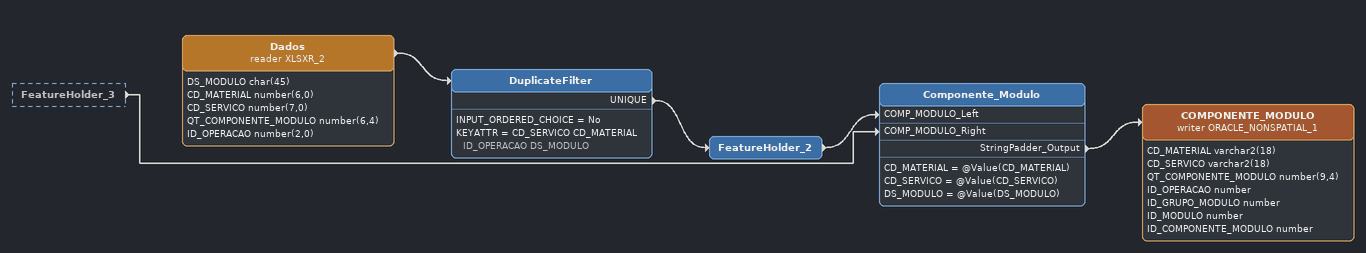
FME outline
FeatureHolder_3 [outside]
    -> Componente_Modulo [COMP_MODULO_Right]
Dados (reader XLSXR_2)
    attributes: DS_MODULO char(45), CD_MATERIAL number(6,0), CD_SERVICO number(7,0), QT_COMPONENTE_MODULO number(6,4), ID_OPERACAO number(2,0)
    -> DuplicateFilter
DuplicateFilter
    INPUT_ORDERED_CHOICE = No
    KEYATTR = CD_SERVICO CD_MATERIAL ID_OPERACAO DS_MODULO
    UNIQUE -> FeatureHolder_2
FeatureHolder_2
    -> Componente_Modulo [COMP_MODULO_Left]
Componente_Modulo
    CD_MATERIAL = @Value(CD_MATERIAL)
    CD_SERVICO = @Value(CD_SERVICO)
    DS_MODULO = @Value(DS_MODULO)
    StringPadder_Output -> COMPONENTE_MODULO (writer ORACLE_NONSPATIAL_1)
COMPONENTE_MODULO (writer ORACLE_NONSPATIAL_1)
    attributes: CD_MATERIAL varchar2(18), CD_SERVICO varchar2(18), QT_COMPONENTE_MODULO number(9,4), ID_OPERACAO number, ID_GRUPO_MODULO number, ID_MODULO number, ID_COMPONENTE_MODULO number
